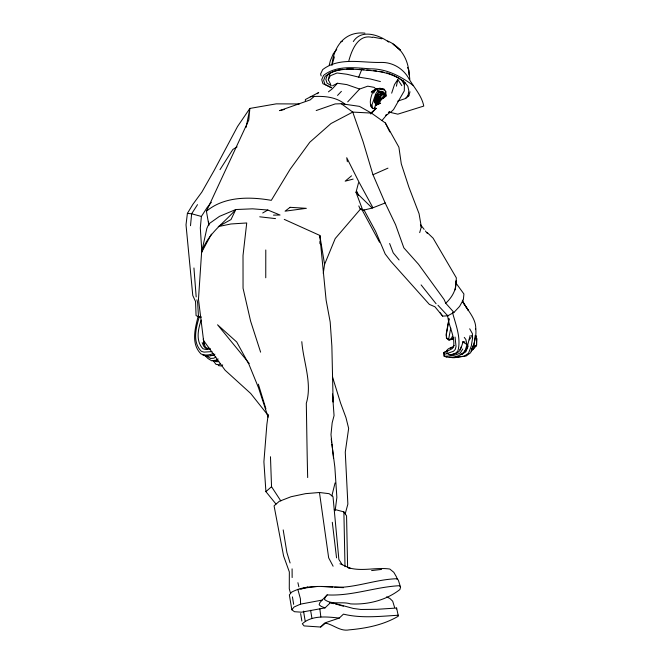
<?xml version="1.0" encoding="UTF-8"?>
<svg xmlns="http://www.w3.org/2000/svg" width="663" height="663" viewBox="0 0 663 663"><rect width="100%" height="100%" fill="white"/><g stroke="black" fill="none" stroke-linecap="round" stroke-linejoin="round"><path stroke-width="0.99" d="M265.755 277.78L265.788 249.976M472.255 350.379L476.672 344.984L476.365 335.818M203.873 343.625L203.334 339.008L204.312 344.13L205.422 347.047L207.138 349.07M402.988 80.182L404.389 84.715L404.297 90.839L393.532 109.61L390.474 112.437M385.692 92.422L385.725 91.403L384.192 89.298L380.86 88.925M475.18 335.428L474.02 346.194L471.401 348.779M375.432 104.911L379.65 98.605L379.775 96.334M455.929 284.419L456.343 277.863L433.105 238.174L427.212 232.531M401.819 85.66L397.8 79.552L396.424 86.165M476.987 338.669L476.357 346.011L474.02 346.194M475.736 329.055C476.299 317.991 466.454 309.737 462.343 300.115M211.348 202.265L207.071 207.618L201.395 216.445L200.309 227.931L201.859 251.874M190.496 225.71L191.64 213.793L197.508 204.643M449.075 318.886L446.249 335.072L446.721 338.006L449.141 340.086L452.431 339.232L453.227 337.724M455.166 289.872L456.136 280.814C456.575 289.59 452.075 297.414 445.735 303.215L453.931 312.414L459.592 306.422L463.362 299.676L463.918 293.991L455.58 282.513M447.194 350.76L443.622 352.666L444.376 354.249L444.169 356.213C450.152 358.832 457.271 356.677 462.766 353.81L465.476 349.699L466.976 344.478L465.857 339.506L464.249 337.384M299.386 103.958L276.239 103.859L249.86 108.434L237.561 126.476L214.306 170.167L201.867 192.079L192.784 204.477L187.397 213.387L186.013 224.832L192.776 295.466L195.544 301.541L196.074 315.596L198.477 316.732L201.511 317.088M335.163 510.684L336.87 497.399L334.84 467.025L331.873 444.102M268.242 414.549L266.866 424.477L263.899 461.821L265.913 491.639L275.99 504.062M268.258 415.593L250.713 393.49L225.064 370.186L203.566 340.5L198.477 299.278L201.602 252.296L206.873 228.337L208.936 223.845L219.486 216.362L235.804 209.533L252.57 208.828L267.819 210.022L280.043 215.027L273.454 215.11M323.262 273.454L324.58 264.363L335.213 238.564L360.945 208.547M452.448 312.298C455.713 324.688 461.315 337.898 457.951 350.81L456.061 352.882L450.774 355.086L447.036 353.553L446.953 350.246C448.636 347.561 452.439 347.984 454.246 345.448M469.702 328.79L472.371 333.58L472.578 338.031L471.26 346.086L468.542 353.205L464.307 356.139L453.02 357.622L449.423 357.407L454.486 357.689L466.172 355.99L470.622 352.749L473.49 345.033M377.927 101.406L374.926 102.972L376.112 100.909L375.54 100.105L377.156 98.77L377.222 96.019L378.407 94.386L379.899 94.594L381.043 95.522L379.65 98.605L377.355 101.049M448.984 318.828L446.24 333.779L446.439 338.205L449.141 340.086M397.667 101.149L405.483 98.53L408.018 95.571L408.847 90.897L407.828 86.273C402.831 79.328 394.684 75.524 386.811 72.797M246.122 127.362L249.86 108.434L248.782 120.053L206.425 211.257L208.837 225.014M460.064 354.606L464.108 352.409L466.943 348.092L470.108 335.528M329.503 602.609L335.279 603.57L353.387 608.468L360.921 609.471L377.09 609.305L396.631 608.029L398.339 616.176C383.562 624.944 366.208 628.342 349.293 629.85C339.945 631.74 333.34 624.331 324.655 622.947M198.245 315.944C195.121 328.226 190.729 343.906 201.088 354.001C204.867 355.625 209.375 355.219 213.063 353.545M329.221 65.239L330.34 60.714L333.34 53.637L336.713 49.493M331.856 495.891L335.072 482.921M450.757 328.019L448.528 339.713L451.205 338.834L452.431 339.232M331.931 65.09C333.638 46.592 344.859 30.962 364.957 33.15M199.323 316.649C196.082 327.704 192.096 342.05 201.345 351.315L203.997 352.128L211.945 351.605M330.754 84.508L328.301 79.775L330.182 72.615M385.236 202.944L372.225 208.074L362.802 210.328L356.006 192.32L358.509 182.831M345.199 513.941L347.868 504.079L345.266 452.158L348.647 428.381L345.97 417.624L340.583 403.071L332.627 377.313M419.696 232.622L421.32 226.887L419.066 213.701L408.889 187.148L401.297 163.885L398.894 147.186L385.36 122.978L371.429 113.083L359.462 106.362L341.296 103.726L335.18 103.925L316.185 110.547M405.483 98.53L408.839 95.779L410.007 91.767M201.179 320.13C198.08 329.179 195.552 341.097 202.977 348.73L205.323 349.376L210.461 349.111M372.523 107.737L371.844 105.243L370.584 105.16L371.595 107.481L372.871 108.616L374.653 108.077L374.893 107.249M461.175 346.807L460.213 350.072C457.735 353.694 453.202 354.655 449.149 354.639M331.972 65.098L334.401 56.844M374.255 101.414L376.41 94.652M375.374 101.464L377.04 96.069L378.407 94.386L378.996 95.82L377.156 98.77L377.744 99.293L383.662 97.71L386.007 96.094L385.725 91.403M400.568 587.194L399.864 589.564C386.222 600.247 367.708 604.905 350.52 603.885C342.05 601.15 331.865 605.269 324.497 599.485L325.102 597.322L327.174 594.902C351.713 596.286 375.233 586.929 399.441 585.711L400.568 587.194L398.347 580.216L397.245 578.724C379.128 579.139 361.592 585.611 343.5 587.153C326.204 587.169 307.649 583.655 291.637 592.142L289.35 594.926L291.828 609.761L294.447 611.709L301.441 612.181L325.011 607.905L330.613 602.493M371.844 105.243L375.639 94.105L377.827 90.69L381.275 89.298L384.474 89.961L384.192 89.298L379.891 88.22L375.101 89.356L371.222 92.124L376.145 88.933L379.161 88.991M396.325 608.99L396.631 608.029M391.667 93.16L394.493 84.541L397.8 79.552M348.871 60.656C351.804 49.891 358.26 33.78 372.291 37.426M471.202 351.125C473.946 344.097 476.697 336.472 475.761 328.831M374.852 102.036L376.128 98.928M328.301 79.775L330.323 75.748L337.086 72.98L347.081 74.281L358.691 77.123L361.998 68.96M468.219 345.978L465.857 351.788L462.144 354.133M451.205 338.834L452.381 336.34M383.985 94.602L384.316 93.947L384.092 96.367L382.161 97.453M377.744 99.293L383.139 92.911L383.479 94.519L382.957 93.044L383.065 94.212L380.545 95.066L381.01 96.301M211.431 234.122L201.602 252.296C207.511 233.89 223.638 223.29 235.804 209.533L230.997 219.561L218.276 226.597L230.906 223.978L246.727 222.967L243.014 255.528L243.048 288.206L250.589 321.091L260.609 352.161M374.653 108.077C376.733 102.964 374.031 96.525 378.838 92.066L381.59 91.27L383.96 92.165L384.78 94.187L384.092 96.367L382.617 95.762M373.584 93.118L376.145 88.933L377.288 90.408M462.757 349.003L460.354 352.84C455.547 355.716 449.663 356.164 444.169 356.213L443.622 352.666L446.912 351.398M220 169.645L232.879 149.44L237.089 146.879M376.717 95.174L378.838 92.066M469.23 339.928L470.821 337.649M347.702 101.862L359.603 89.049L367.774 86.173L374.114 87.359L376.228 89.364M291.828 609.761L294.107 606.985L300.571 604.126L322.119 600.098L327.174 594.902M386.935 114.624L382.037 120.442M473.026 349.277L476.672 344.984M379.899 101.025L381.722 98.895L385.137 96.649M446.763 351.489L451.992 348.771L453.509 347.271C455.415 336.464 448.387 326.105 447.666 315.29M376.236 104.729L381.722 98.895L378.838 102.914L375.979 104.945M322.119 600.098L319.889 602.584L319.135 604.805L321.331 606.488L325.011 607.905M353.304 41.537C361.443 28.799 378.913 34.849 388.733 42.084M359.603 89.049L346.898 84.624L337.484 83.256L332.32 88.801L328.434 91.85M459.708 349.542L460.984 348.183L463.197 341.462L465.07 342.1M337.542 95.431L341.395 91.353M370.774 114.011L376.311 108.26L371.139 112.776M398.538 615.223C380.214 616.283 361.542 618.554 343.442 614.137L339.274 618.073C327.083 616.781 312.132 614.957 302.32 623.759L304.052 625.913L320.66 627.041L323.983 623.626M320.66 627.041L326.503 622.358L339.274 618.073M376.145 88.933L372.581 92.522C371.048 96.914 369.15 102.027 371.172 106.577L372.382 107.621M265.913 491.639L271.54 486.708L270.471 456.741M314.453 96.21L310.176 99.914L279.653 110.622L284.618 109.395M317.304 93.732L318.729 92.497L305.353 99.549L305.386 101.48M351.531 175.836L345.183 181.165L353.122 179.101M376.012 104.746L378.2 102.931M387.151 114.691L390.159 112.345L389.131 111.914L390.159 112.345M378.996 95.82L376.062 97.826M222.685 364.899L221.26 365.976L218.26 365.578M220.414 363.597L218.997 364.667L216.014 364.385L213.105 360.506M379.824 100.113L383.869 97.884L379.65 98.605L376.112 100.909M206.425 211.257C224.102 196.331 249.644 196.546 271.3 200.35L290.154 169.231L309.787 142.238L330.994 123.542L352.749 112.088L371.429 113.083M262.697 212.989L267.819 210.022M363.879 209.74L375.589 231.329L385.186 253.979L390.673 261.147L429.342 304.383L434.928 306.77L442.652 316.118L447.749 315.82L453.931 312.414M215.865 357.075L213.668 358.227L210.594 358.434L207.03 356.246M218.16 358.973L215.061 360.589L211.77 360.829L208.074 358.584L204.627 355.302M332.569 85.767L337.484 83.256M214.911 354.175C211.364 356.371 206.624 356.644 202.803 354.995M376.294 105.135L380.645 103.08L376.443 104.92M373.07 174.709L387.963 168.145M388.327 112.577L389.098 112.246M340.923 41.802L342.531 41.114M377.156 98.77L379.219 97.884M450.484 348.183L452.141 347.478M372.871 108.616L373.518 108.351M301.093 589.009L307.806 587.302L306.928 587.277M385.551 115.147L386.156 114.997M299.966 589.067L307.806 587.302M306.787 587.75L316.682 586.573M444.376 354.249L446.613 353.769M447.036 353.553L453.525 351.257L455.232 349.467L456.036 346.492L455.067 337.053M371.603 570.586L381.565 569.418M342.92 69.317C337.31 70.013 331.235 71.322 327.149 75.524L325.84 79.328L327.066 83.115L331.401 85.817M346.674 69.002L353.412 69.027M397.079 579.329L396.631 577.191L393.822 572.326L389.794 569.036C375.871 567.039 361.6 571.937 347.826 567.52L350.52 568.489L342.174 564.685L338.859 559.415L333 496.645L329.138 493.686L319.458 492.493L305.618 493.645L291.074 496.728L279.247 501.327L274.076 505.844L283.573 555.917L289.341 571.937L289.283 588.877L290.369 592.739M210.005 348.448L205.381 348.025L203.607 346.028L202.165 342.622M214.166 360.829L217.365 360.647M210.967 355.451L213.685 355.327M380.156 92.331L381.242 92.281L382.965 93.466L383.065 94.212M310.276 96.69C322.384 95.837 335.519 96.234 345.29 104.431M218.657 361.691L216.055 361.642L214.845 360.142M343.525 587.683L334.724 587.261M321.729 586.498L332.768 587.095M359.23 69.283L363.97 69.706M366.821 69.955L370.642 70.336M187.397 213.387L191.64 213.793L201.395 216.445M373.526 70.651L376.418 70.966M259.73 216.809L275.518 218.608M358.691 77.123L370.31 78.972L380.405 81.566M331.856 603.371L333.68 603.67M372.763 37.062L381.913 38.794M379.277 71.355L383.985 72.25M379.65 98.605L381.358 98.978M408.018 95.571L408.839 95.779M334.285 509.333L343.882 511.886L346.558 515.855L347.603 566.749M386.007 96.094L385.518 93.433M335.503 603.976L343.393 606.189M379.998 93.259L382.336 94.055L381.308 94.652L381.656 94.386L379.998 93.259L381.043 95.522M389.869 112.287L397.825 114.169L423.756 106.072C421.784 95.306 413.215 86.712 408.052 77.206C402.284 68.024 392.123 62.181 381.217 62.43C361.865 62.985 339.34 56.786 322.682 69.607L320.577 74.032L321.149 75.947M331.616 87.682L322.881 83.687L321.737 79.61L323.552 75.408C336.663 64.999 354.945 67.792 370.476 68.836C386.662 68.737 400.883 76.336 413.53 85.701M331.376 87.823L324.928 84.35L323.627 80.405L325.094 76.419C337.426 66.466 354.813 69.325 369.457 70.46C382.377 71.389 395.761 74.372 405.673 83.248M339.92 563.79L342.174 564.685M284.261 219.378L319.79 235.415L324.58 264.363M386.554 596.899L389.819 598.407L392.67 601.167L394.642 607.573M378.697 92.182L378.192 91.925L380.554 91.569M383.139 92.911L380.529 91.486L382.982 92.969L383.479 94.519M362.802 210.328L359.992 208.77L358.816 205.928M387.582 40.973C401.165 46.617 408.938 60.582 409.005 74.96M462.525 341.876L466.976 344.478M341.296 103.726L352.749 112.088L363.084 141.691L372.888 174.502L385.054 202.745L395.579 224.724L403.842 247.846L418.502 264.247L444.119 299.527L445.735 303.215M437.928 305.212L447.749 315.82M356.006 192.32L372.225 208.074M249.255 363.515L217.555 324.787L236.724 342L248.99 364.435L258.529 387.805L268.117 417.184M399.085 259.971L393.2 252.81L389.629 243.503M421.113 284.908L436.097 303.77M420.408 224.583L424.154 229.373M425.397 230.973L427.27 233.368M440.24 312.779L442.652 316.118M462.501 301.566L464.804 304.997M465.956 306.72L468.492 310.615L462.409 301.458M271.54 486.708L280.83 500.938M402.068 80.903L404.389 84.715M372.821 207.544L359.097 182.3L346.732 157.719L347.362 161.722M379.509 242.21L361.716 209.201M333.108 566.219L328.657 557.823L319.458 492.493M385.36 122.978L389.786 131.937M420.549 225.329L421.32 226.887M407.505 67.518L408.814 70.162L409.825 79.411M471.393 335.594L472.578 338.031M357.084 191.731L358.517 195.519M258.346 384.184L265.904 408.822M290.096 562.97L286.888 552.453L283.192 529.903M297.828 589.332L300.422 598.797L300.571 604.126M196.919 299.792L197.649 302.659L198.477 316.732M319.856 608.866L320.851 616.98M297.911 582.694L298.847 586.788M446.133 356.363L446.257 357.017M292.424 596.891L293.668 604.308M310.599 610.275L311.966 618.554M303.53 611.129L305.179 621.065M300.637 613.623L301.872 621.074M301.806 341.669C303.364 361.89 312.397 383.214 306.306 403.311C306.754 428.049 307.035 452.821 307.682 477.567M208.422 221.309L208.928 225.089M336.555 557.881L332.296 522.278M331.235 439.113L331.616 442.105M333.497 458.058L330.986 434.588L332.171 422.812L334.061 415.618L332.503 394.17M203.881 341.917L204.171 344.818M375.001 102.052L375.101 103.171M332.478 394.178L333.133 402.035L331.865 346.119L330.182 321.994L326.113 300.14L319.79 235.415L319.823 237.478M193.944 267.968L196.182 296.925M375.548 102.5L375.639 103.76M343.882 511.886L345.009 566.699M319.897 241.614L319.931 243.686M292.093 568.862L292.143 577.556M290.104 207.32L285.073 211.174L306.347 208.331L290.104 207.32M396.126 46.543L393.076 44.09L400.477 50.255L396.126 46.543"/></g></svg>
